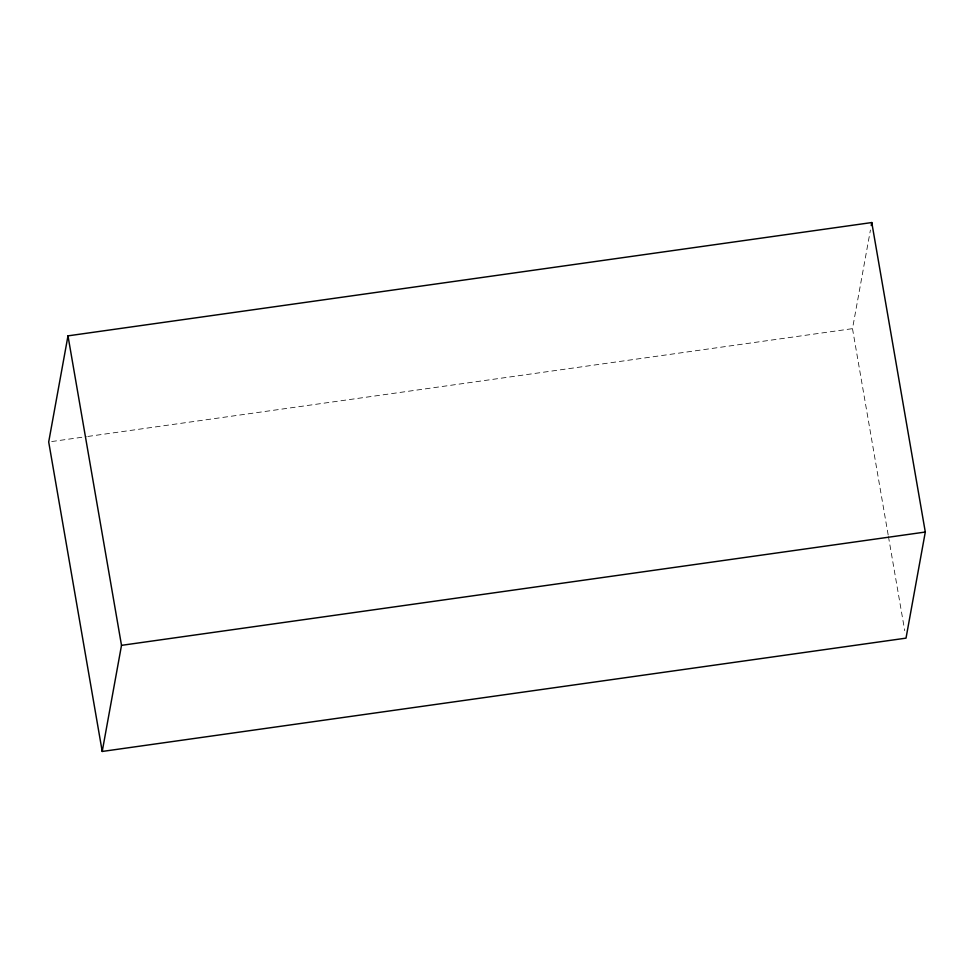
<?xml version="1.0" encoding="UTF-8"?>
<svg xmlns="http://www.w3.org/2000/svg" width="974" height="974" viewBox="0 0 974 974"><rect width="100%" height="100%" fill="white"/><g stroke="black" fill="none" stroke-linecap="round" stroke-linejoin="round"><path stroke-width="0.73" stroke-dasharray="4.87 3.65" d="M888.178 534.982L852.494 328.652L870.427 230.01M51.707 441.539L86.333 436.656M87.83 436.449L852.494 328.652M888.434 536.467L904.724 630.665"/><path stroke-width="1.46" d="M67.985 335.86L48.7 441.965L102.221 751.453L906.015 638.14L925.3 532.035L871.779 222.547L67.985 335.86L121.507 645.348L102.221 751.453M871.243 225.53L871.779 222.547M121.507 645.348L925.3 532.035"/></g></svg>
